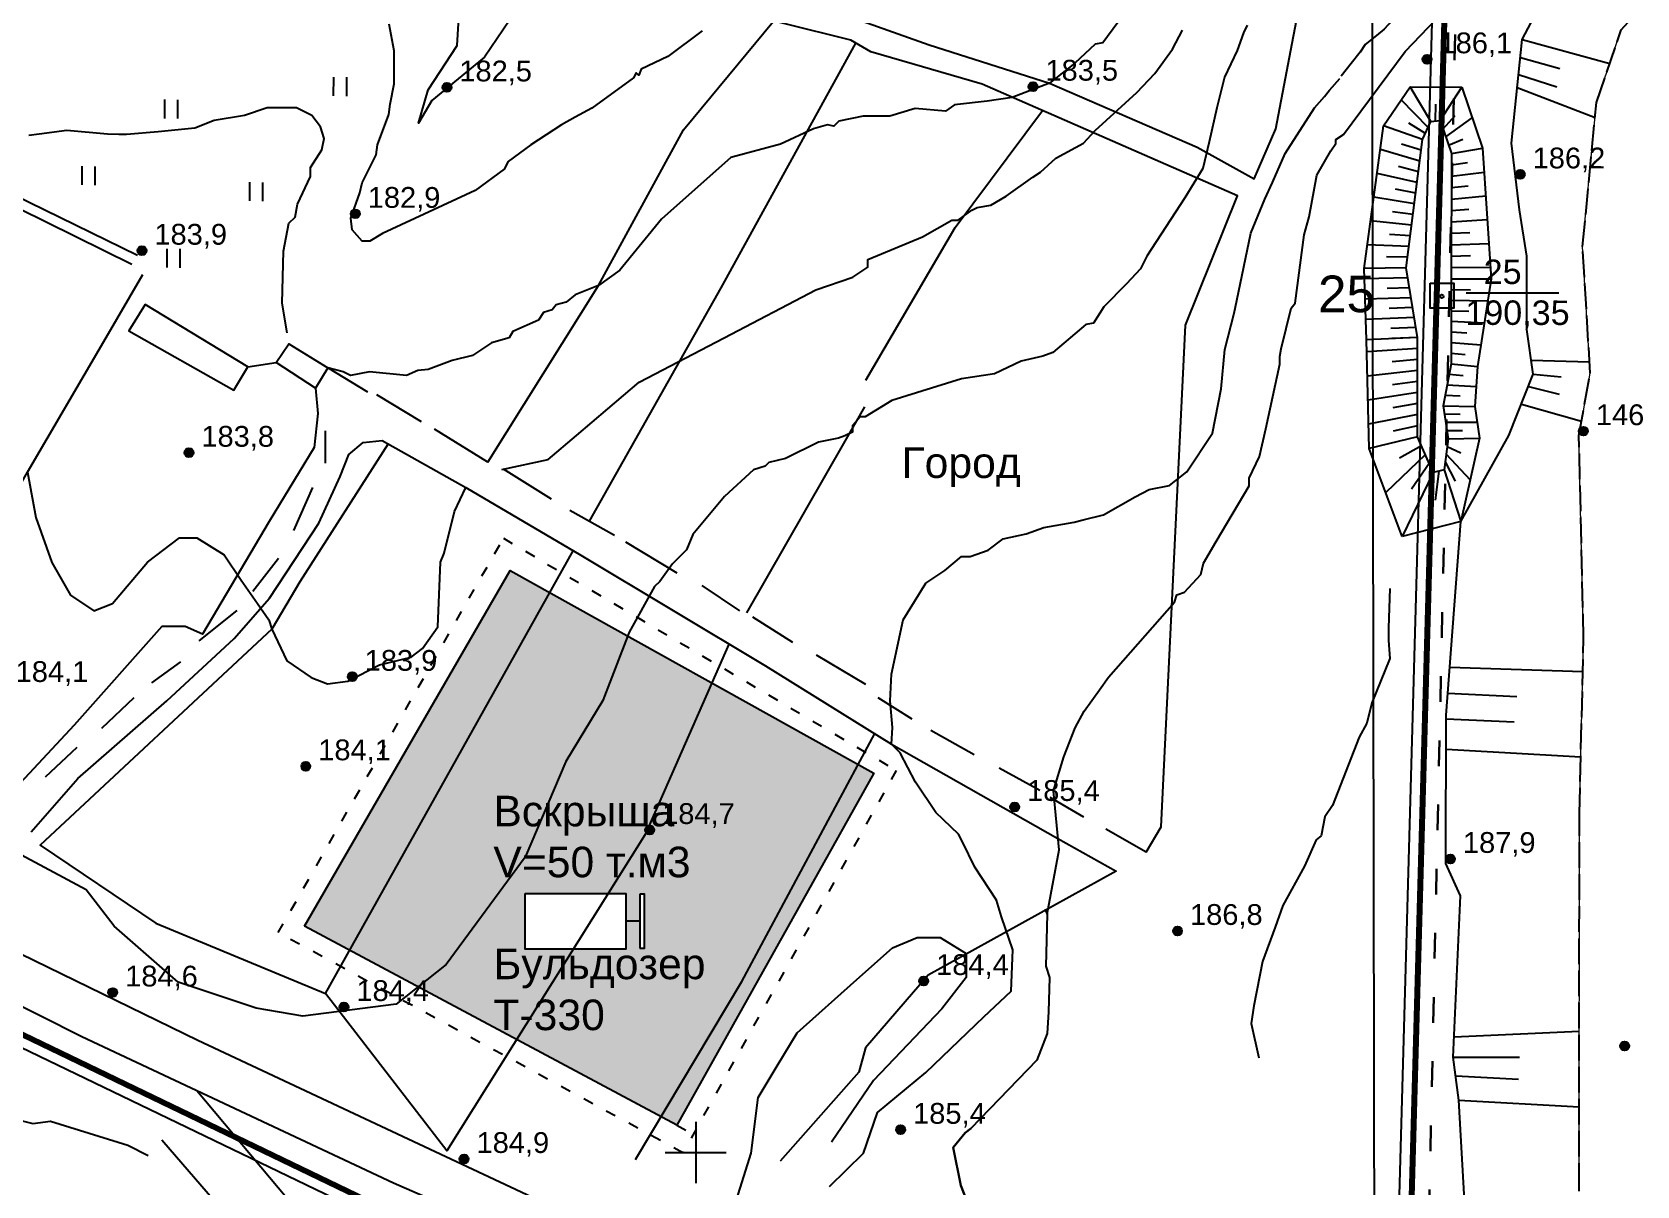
# Model space of a CAD drawing. Header units: millimetres. Extents: x 6243 to 9314, y 4730 to 7085.
# Drawn here: x 6691.4 to 6954, y 5994.5 to 6183.3 of the extents above; entities that cross this region are included whole.
import ezdxf

# ---------------------------------------------------------------- set-up
doc = ezdxf.new("R2010")
doc.units = ezdxf.units.MM
doc.header["$LTSCALE"] = 0.7
doc.linetypes.add('ACAD_ISO02W100', pattern=[15, 12, -3])
doc.linetypes.add('ACAD_ISO03W100', pattern=[30, 12, -18])
for name, color, linetype in [('відм', 14, 'Continuous'), ('горизонталі', 22, 'Continuous'), ('горный отвод', 7, 'Continuous'), ('Откос', 7, 'Continuous'), ('свердловини', 7, 'Continuous'), ('чорн', 255, 'Continuous')]:
    doc.layers.add(name, color=color, linetype=linetype)
doc.styles.get("Standard").update_dxf_attribs({"font": 'arial.ttf'})

msp = doc.modelspace()

# ---------------------------------------------------------------- hatches: boundary and pattern name
at = {"layer": 'відм', "ltscale": 0.2}
h = msp.add_hatch(color=256, dxfattribs=at)
h.dxf.hatch_style = 1
h.paths.add_polyline_path([(6920.43, 6178.81, 1), (6918.96, 6178.81, 1)])
h = msp.add_hatch(color=32, dxfattribs=at)
h.dxf.hatch_style = 1
h.paths.add_polyline_path([(6759.99, 6174.21, 1), (6758.53, 6174.21, 1)])
h = msp.add_hatch(color=32, dxfattribs=at)
h.dxf.hatch_style = 1
h.paths.add_polyline_path([(6855.93, 6174.33, 1), (6854.47, 6174.33, 1)])
h = msp.add_hatch(color=0, dxfattribs=at)
h.dxf.hatch_style = 1
h.paths.add_polyline_path([(6935.67, 6159.98, 1), (6934.2, 6159.98, 1)])
h = msp.add_hatch(color=32, dxfattribs=at)
h.dxf.hatch_style = 1
h.paths.add_polyline_path([(6745, 6153.53, 1), (6743.54, 6153.53, 1)])
h = msp.add_hatch(color=32, dxfattribs=at)
h.dxf.hatch_style = 1
h.paths.add_polyline_path([(6710.08, 6147.5, 1), (6708.62, 6147.51, 1)])
h = msp.add_hatch(color=0, dxfattribs=at)
h.dxf.hatch_style = 1
h.paths.add_polyline_path([(6946.03, 6117.98, 1), (6944.56, 6117.98, 1)])
h = msp.add_hatch(color=32, dxfattribs=at)
h.dxf.hatch_style = 1
h.paths.add_polyline_path([(6717.77, 6114.45, 1), (6716.31, 6114.46, 1)])
h = msp.add_hatch(color=32, dxfattribs=at)
h.dxf.hatch_style = 1
h.paths.add_polyline_path([(6744.5, 6077.8, 1), (6743.03, 6077.8, 1)])
h = msp.add_hatch(color=32, dxfattribs=at)
h.dxf.hatch_style = 1
h.paths.add_polyline_path([(6736.9, 6063.16, 1), (6735.43, 6063.17, 1)])
h = msp.add_hatch(color=32, dxfattribs=at)
h.dxf.hatch_style = 1
h.paths.add_polyline_path([(6852.92, 6056.51, 1), (6851.45, 6056.51, 1)])
h = msp.add_hatch(color=32, dxfattribs=at)
h.dxf.hatch_style = 1
h.paths.add_polyline_path([(6793.19, 6052.74, 1), (6791.72, 6052.74, 1)])
h = msp.add_hatch(color=0, dxfattribs=at)
h.dxf.hatch_style = 1
h.paths.add_polyline_path([(6924.26, 6048.01, 1), (6922.79, 6048.02, 1)])
h = msp.add_hatch(color=32, dxfattribs=at)
h.dxf.hatch_style = 1
h.paths.add_polyline_path([(6879.59, 6036.23, 1), (6878.12, 6036.23, 1)])
h = msp.add_hatch(color=256, dxfattribs=at)
h.dxf.hatch_style = 1
h.paths.add_polyline_path([(6838.03, 6028.03, 1), (6836.56, 6028.03, 1)])
h = msp.add_hatch(color=32, dxfattribs=at)
h.dxf.hatch_style = 1
h.paths.add_polyline_path([(6705.3, 6026.16, 1), (6703.84, 6026.16, 1)])
h = msp.add_hatch(color=32, dxfattribs=at)
h.dxf.hatch_style = 1
h.paths.add_polyline_path([(6743.14, 6023.78, 1), (6741.67, 6023.78, 1)])
h = msp.add_hatch(color=0, dxfattribs=at)
h.dxf.hatch_style = 1
h.paths.add_polyline_path([(6952.75, 6017.41, 1), (6951.28, 6017.41, 1)])
h = msp.add_hatch(color=32, dxfattribs=at)
h.dxf.hatch_style = 1
h.paths.add_polyline_path([(6834.26, 6003.7, 1), (6832.79, 6003.7, 1)])
h = msp.add_hatch(color=32, dxfattribs=at)
h.dxf.hatch_style = 1
h.paths.add_polyline_path([(6762.81, 5998.93, 1), (6761.34, 5998.94, 1)])
at = {"layer": 'чорн', "ltscale": 0.2, "true_color": 0xf8d731, "transparency": 33554687}
h = msp.add_hatch(color=40, dxfattribs=at)
h.dxf.hatch_style = 1
h.paths.add_polyline_path([(6802.63, 6076.79), (6788.86, 6084.47), (6784.77, 6073.91), (6778.74, 6063.92), (6772.05, 6048.32), (6759.16, 6030.73), (6754.53, 6027.08), (6770.66, 6018.46), (6779.96, 6033.27), (6772.08, 6033.27), (6772.08, 6042.36), (6785.66, 6042.36), (6791.72, 6052.01), (6791.86, 6052.32, -0.155322), (6791.72, 6052.74, -0.378012), (6792.36, 6053.47)])
h.paths.add_polyline_path([(6743.35, 6033.05), (6754.53, 6027.08), (6759.16, 6030.73), (6772.05, 6048.32), (6778.74, 6063.92), (6784.77, 6073.91), (6788.86, 6084.47), (6776.1, 6091.58)])
h.paths.add_polyline_path([(6826.58, 6063.45), (6802.63, 6076.79), (6792.36, 6053.47, -0.451366), (6793.19, 6052.74, -0.731119), (6791.86, 6052.32), (6791.72, 6052.01), (6785.66, 6042.36), (6788.55, 6042.36), (6788.55, 6037.83), (6790.83, 6037.83), (6790.83, 6042.25), (6791.59, 6042.25), (6791.59, 6033.41), (6790.83, 6033.41), (6790.83, 6037.83), (6788.55, 6037.83), (6788.55, 6033.27), (6779.96, 6033.27), (6770.66, 6018.46), (6794.33, 6005.81), (6807.55, 6027.96)])
h.paths.add_polyline_path([(6735.93, 6037.02), (6743.35, 6033.05), (6776.1, 6091.58), (6769.61, 6095.2)])
h.paths.add_polyline_path([(6765.05, 6017.23), (6802.27, 6017.23), (6802.27, 6060.91), (6765.05, 6060.91)], flags=9)
h.paths.add_polyline_path([(6743.07, 6022.9), (6756.66, 6022.89), (6756.67, 6029.89), (6743.08, 6029.91)], flags=9)
h.paths.add_polyline_path([(6793.12, 6051.86), (6806.71, 6051.84), (6806.72, 6058.85), (6793.13, 6058.87)], flags=24)
h = msp.add_hatch(color=40, dxfattribs=at)
h.dxf.hatch_style = 1
h.paths.add_polyline_path([(6807.55, 6027.96), (6794.33, 6005.81), (6796.88, 6004.45), (6829.12, 6062.03), (6826.58, 6063.45)])

# ---------------------------------------------------------------- linework, layer by layer
at = {"color": 1, "linetype": 'ACAD_ISO03W100', "ltscale": 0.2, "transparency": 33554687}
msp.add_line((6796.88, 6004.45), (6799.59, 6003), dxfattribs=at)
msp.add_lwpolyline([(6832.82, 6062.48), (6797.89, 5999.95), (6731.65, 6035.95), (6768.52, 6100.46), (6832.82, 6062.48)], dxfattribs=at)
at = {"color": 1, "ltscale": 0.2, "transparency": 33554687}
for points in [[(6735.93, 6037.02), (6769.61, 6095.2), (6829.12, 6062.03), (6796.88, 6004.45), (6735.93, 6037.02)], [(6790.83, 6042.25), (6790.83, 6033.41)], [(6790.97, 6037.83), (6788.55, 6037.83)]]:
    msp.add_lwpolyline(points, dxfattribs=at)
msp.add_lwpolyline([(6772.08, 6042.36), (6788.55, 6042.36), (6788.55, 6033.27), (6772.08, 6033.27)], close=True, dxfattribs=at)
at = {"layer": 'відм', "color": 7, "ltscale": 0.2}
for centre in [(6919.7, 6178.81), (6837.3, 6028.03)]:
    msp.add_circle(centre, 0.733, dxfattribs=at)
at = {"layer": 'відм', "color": 32, "ltscale": 0.2}
for centre in [(6759.26, 6174.21), (6855.2, 6174.33), (6744.27, 6153.53), (6709.35, 6147.51), (6717.04, 6114.46), (6743.77, 6077.8), (6736.17, 6063.16), (6852.19, 6056.51), (6792.45, 6052.74), (6878.85, 6036.23), (6704.57, 6026.16), (6742.4, 6023.78), (6833.52, 6003.7), (6762.08, 5998.94)]:
    msp.add_circle(centre, 0.733, dxfattribs=at)
at = {"layer": 'відм', "color": 0, "ltscale": 0.2}
for centre in [(6934.94, 6159.98), (6945.29, 6117.98), (6923.52, 6048.01), (6952.02, 6017.41)]:
    msp.add_circle(centre, 0.733, dxfattribs=at)
at = {"layer": 'горизонталі', "color": 22}
msp.add_lwpolyline([(6966.16, 6217.7), (6962.19, 6220.66), (6956.34, 6220.67), (6952.59, 6218.64), (6950.65, 6217.22), (6949.3, 6215.18), (6942.96, 6209.53), (6938.22, 6207.41), (6931.93, 6201.94), (6926.65, 6197.33), (6922.77, 6193.63), (6915.37, 6186.62), (6912.67, 6183.72), (6911.43, 6182.68), (6909.56, 6181.23), (6908.73, 6179.99), (6907.27, 6178.12), (6905.61, 6176.05)], dxfattribs=at)
at = {"layer": 'горизонталі', "color": 32}
for points in [[(6781.05, 6196.31), (6776.71, 6193.02), (6772.72, 6188.95), (6770.6, 6186.78), (6765.41, 6179.13), (6756.79, 6172.05), (6754.59, 6168.35), (6756.2, 6173.83), (6760.94, 6181.07), (6762.06, 6199.12), (6762.39, 6204.53)], [(6857.52, 6038.96), (6859.46, 6049.52), (6858.53, 6059.16), (6860.25, 6064.69), (6862.12, 6069.46), (6863.58, 6072.15), (6866.07, 6075.68), (6867.53, 6077.75), (6878.33, 6089.98), (6878.75, 6091.22), (6879.99, 6091.64), (6882.69, 6094.54), (6883.11, 6096.4), (6885.19, 6099.93), (6890.59, 6109.05), (6890.59, 6110.3), (6892.26, 6113.82), (6893.3, 6118.38), (6895.6, 6128.96), (6895.6, 6130.21), (6895.81, 6131.45), (6897.47, 6138.09), (6898.1, 6138.92), (6899.56, 6150.12), (6900.4, 6153.03), (6901.65, 6159.87), (6903.94, 6163.81), (6904.77, 6165.06), (6904.77, 6165.68), (6906.01, 6166.51), (6916.09, 6180.08), (6928.81, 6193.39)], [(6890.27, 6184.37), (6889.64, 6183.12), (6888.6, 6180.22), (6886.52, 6175.87), (6885.27, 6170.89), (6884.02, 6165.29), (6882.98, 6160.93), (6880.07, 6156.16), (6873.83, 6146.63), (6872.79, 6144.55), (6870.51, 6142.06), (6866.77, 6138.33), (6865.1, 6135.64), (6863.86, 6135.43), (6858.46, 6130.87), (6856.8, 6130.25), (6853.27, 6129.43), (6848.91, 6127.36), (6843.51, 6126.54), (6832.1, 6123.02), (6827.74, 6120.33), (6826.91, 6120.33), (6825.66, 6118.88), (6825.66, 6117.84), (6824.41, 6117.22), (6823.38, 6116.81), (6820.06, 6116.19), (6814.66, 6113.5), (6811.96, 6112.88), (6811.34, 6112.26), (6809.47, 6111.64), (6804.69, 6107.29), (6799.5, 6101.07), (6798.46, 6098.58), (6796.17, 6096.3), (6794.09, 6093.4), (6793.26, 6092.57), (6789.1, 6085.1), (6784.77, 6073.91), (6778.74, 6063.92), (6772.05, 6048.32), (6759.16, 6030.73), (6750.94, 6024.24), (6735.69, 6022.28), (6728.05, 6023.59), (6715.28, 6027.84), (6704.8, 6037.03), (6700.22, 6042.93), (6685.02, 6051.08)], [(6869.1, 6184.81), (6866.61, 6181.49), (6865.36, 6181.29), (6862.04, 6178.18), (6857.88, 6174.9), (6851.8, 6172.58), (6847.72, 6171.97), (6842.32, 6171.35), (6840.87, 6170.32), (6835.89, 6170.74), (6831.74, 6169.5), (6829.87, 6169.5), (6828.63, 6169.5), (6827.38, 6169.5), (6823.44, 6168.68), (6822.61, 6167.85), (6821.57, 6168.06), (6819.29, 6167.44), (6813.84, 6164.92), (6805.73, 6162.76), (6794.4, 6152.64), (6787.56, 6144.29), (6784.05, 6141.8), (6780.25, 6140.3), (6778.79, 6139.06), (6777.13, 6138.65), (6776.51, 6137.82), (6775.06, 6137.41), (6774.23, 6136.16), (6770.07, 6134.3), (6769.45, 6133.26), (6766.54, 6132.44), (6763.43, 6130.36), (6760.11, 6129.54), (6756.17, 6128.09), (6754.51, 6127.89), (6752.64, 6127.06), (6746.62, 6127.69), (6743.51, 6127.07), (6742.26, 6127.69), (6739.77, 6128.32)], [(6801.05, 6183.44), (6795.44, 6179.29), (6791.08, 6177.22), (6790.66, 6176.19), (6790.25, 6176.6), (6789.83, 6175.77), (6782.98, 6170.8), (6780.28, 6169.35), (6778, 6168.11), (6773.01, 6164.8), (6769.28, 6162.1), (6768.65, 6160.86), (6763.9, 6157.34), (6748.72, 6150.3), (6746.65, 6149.06), (6745.4, 6149.06), (6743.74, 6150.93), (6743.54, 6152.8), (6745, 6156.94), (6745.41, 6158.6), (6747.7, 6163.17), (6747.91, 6164.83), (6749.78, 6169.8), (6749.99, 6171.46), (6750.62, 6174.78), (6750.62, 6177.27), (6750.62, 6180.18), (6749.8, 6184.53)], [(6768.27, 6111.71), (6775.83, 6113.37), (6780.45, 6117.29), (6790.75, 6126.02), (6804.62, 6133.25), (6819.67, 6141.09), (6825.69, 6143.16), (6828.18, 6144.81), (6828.18, 6146.06), (6837.11, 6149.78), (6841.89, 6152.47), (6842.92, 6152.47), (6845.21, 6154.13), (6846.04, 6154.54), (6848.32, 6154.96), (6850.81, 6156.4), (6855.17, 6159.51), (6856.42, 6160.34), (6858.91, 6162.62), (6863.48, 6165.1), (6865.35, 6167.18), (6872.2, 6173.39), (6875.11, 6176.5), (6878.02, 6180.44), (6879.68, 6183.55)], [(6821.86, 5994.4), (6827.43, 5999.9), (6829.73, 6006.53), (6837.64, 6013.08), (6847.17, 6022.17), (6851.61, 6026.4), (6851.86, 6031.84), (6851.91, 6033.16), (6850.05, 6038.55), (6849.22, 6041.25), (6845.7, 6046.65), (6843.63, 6050.8), (6843.01, 6052.05), (6839.28, 6055.58), (6835.97, 6060.56), (6833.48, 6065.34), (6832.03, 6066.79), (6832.22, 6069.49), (6831.83, 6073.85), (6832.05, 6078.21), (6833.92, 6087.12), (6837.67, 6093.14), (6840.78, 6095.21), (6843.48, 6097.49), (6844.93, 6097.49), (6847.84, 6098.52), (6850.33, 6100.38), (6854.07, 6101.21), (6856.97, 6102.24), (6861.95, 6103.07), (6863.41, 6103.48), (6866.73, 6104.31), (6871.92, 6107.21), (6874.2, 6108.45), (6877.52, 6109.07), (6880.37, 6111.3), (6884.6, 6117.64), (6886, 6124.9), (6886.6, 6131.35), (6888.14, 6137.27), (6888.55, 6139.35), (6890.85, 6150.34), (6893.14, 6155.94), (6894.39, 6158.64), (6896.47, 6163.41), (6901.25, 6170.87), (6902.91, 6172.73), (6903.74, 6173.77), (6905.4, 6175.64)], [(6733.14, 6134.04), (6732.32, 6138.91), (6732.53, 6147.41), (6733.37, 6151.98), (6734.41, 6153.01), (6734.83, 6155.09), (6736.91, 6159.65), (6736.91, 6161.1), (6738.78, 6164.01), (6739.2, 6165.87), (6738.58, 6167.74), (6737.13, 6169.61), (6734.64, 6170.86), (6729.87, 6170.86), (6726.13, 6169.62), (6721.15, 6168.8), (6718.03, 6167.56), (6712.02, 6166.94), (6706.83, 6166.53), (6705.58, 6166.53), (6703.72, 6166.54), (6697.08, 6167.17), (6692.51, 6166.55), (6690.85, 6166.34)], [(6690.6, 6111.27), (6691.98, 6103.84), (6694.62, 6096.48), (6697.65, 6091.13), (6701.45, 6088.6), (6704.53, 6089.8), (6710.27, 6096.55), (6715.47, 6100.52), (6718.31, 6100.52), (6722.78, 6097.74), (6725.61, 6093.63), (6728.26, 6089.79), (6730.1, 6087.12), (6730.59, 6085.59), (6733.08, 6080.4), (6737.02, 6077.69), (6739.71, 6076.65), (6743.03, 6077.06), (6748.22, 6079.76), (6753.41, 6080.99), (6755.28, 6082.45), (6757.78, 6085.97), (6758.2, 6096.55), (6758.83, 6098), (6760.5, 6104.85), (6762.37, 6108.79)], [(6913.6, 6092.22), (6913.39, 6085.79), (6913.39, 6083.71), (6913.59, 6080.81), (6910.68, 6073.55), (6909.84, 6070.23), (6908.6, 6067.95), (6904.23, 6056.75), (6902.98, 6054.88), (6902.35, 6051.77), (6901.52, 6051.15), (6899.65, 6046.8), (6896.11, 6040.37), (6894.86, 6036.84), (6892.78, 6031.24), (6891.32, 6023.98), (6890.9, 6021.08), (6892.14, 6015.47)], [(6857.11, 6039.79), (6857.52, 6038.96), (6857.3, 6030.45), (6857.92, 6028.59), (6857.71, 6022.98), (6857.5, 6019.46), (6855.83, 6015.1), (6845.03, 6003.91), (6844.1, 6003.19), (6842.12, 6000.8), (6843.36, 5994.58), (6844.39, 5992.08)], [(6805.14, 5978.64), (6805.14, 5980.7), (6803.96, 5983.62), (6804.76, 5989.19), (6806.65, 5992.27), (6809.07, 5999.88), (6810.22, 6008.99), (6813.32, 6014.14), (6816.58, 6019.56), (6826.37, 6028.26), (6832.21, 6033.45), (6836.21, 6035.13), (6839.99, 6035.13), (6844.28, 6032.55), (6844.28, 6028.6), (6840.29, 6023.5), (6829.11, 6011.75), (6822.24, 6001.7)], [(6676.14, 6008.47), (6691.49, 6004.71), (6694.4, 6005.13), (6707.05, 6001.17), (6710.37, 5999.5)], [(6869.23, 5936.45), (6865.49, 5938.11), (6863.63, 5939.15), (6859.48, 5941.03), (6856.79, 5943.93), (6855.96, 5945.39), (6852.43, 5949.13), (6851.19, 5952.45), (6845.82, 5969.05), (6846.03, 5970.71), (6844.99, 5972.58), (6844.79, 5977.98), (6846.25, 5984.41), (6846.26, 5988.14), (6845.64, 5990.84), (6844.39, 5992.08), (6843.36, 5994.58), (6842.12, 6000.8), (6844.1, 6003.19), (6845.03, 6003.91)]]:
    msp.add_lwpolyline(points, dxfattribs=at)
at = {"layer": 'горный отвод', "color": 7, "ltscale": 0.2}
for points in [[(6920.99, 5597.24), (6918.57, 5727.75), (6921.2, 5779.95), (6861.62, 5921.06), (6818.67, 5957.18), (6574.79, 6074.63), (6708.61, 6295.21), (6826.26, 6401.67), (6833.8, 6396.61), (7051.54, 6540.28), (7160.22, 6601.81), (7192.29, 6603.48), (7213.58, 6592.73), (7445.46, 6392.76), (7810.88, 6317.34), (7811.33, 6268.71), (8210.3, 6210.63), (8208.53, 6196.59), (8208.57, 6196.32)], [(6920.99, 5597.24), (6918.58, 5727.75), (6921.21, 5779.95), (6861.62, 5921.06), (6818.67, 5957.19), (6574.8, 6074.63), (6708.61, 6295.21), (6826.26, 6401.67), (6833.8, 6396.61), (7051.54, 6540.27), (7160.22, 6601.81), (7192.29, 6603.48), (7213.58, 6592.73), (7445.46, 6392.75), (7810.88, 6317.34), (7811.33, 6268.7), (8210.3, 6210.62), (8208.53, 6196.59), (8208.57, 6196.32)], [(6920.99, 5597.24), (6918.58, 5727.75), (6921.21, 5779.95), (6861.62, 5921.06), (6818.67, 5957.19), (6574.8, 6074.63), (6708.61, 6295.21), (6826.26, 6401.67), (6833.8, 6396.61), (7051.54, 6540.27), (7160.22, 6601.81), (7192.29, 6603.48), (7213.58, 6592.73), (7445.46, 6392.75), (7810.88, 6317.34), (7811.33, 6268.7), (8210.3, 6210.62), (8208.53, 6196.59), (8208.57, 6196.32)], [(6920.99, 5597.24), (6918.58, 5727.75), (6921.21, 5779.95), (6861.62, 5921.06), (6818.67, 5957.19), (6574.8, 6074.63), (6708.62, 6295.21), (6826.26, 6401.67), (6833.8, 6396.61), (7051.54, 6540.27), (7160.22, 6601.81), (7192.29, 6603.48), (7213.58, 6592.73), (7445.46, 6392.75), (7810.87, 6317.34), (7811.33, 6268.7), (8210.29, 6210.62), (8208.53, 6196.59), (8208.57, 6196.32)], [(6918.96, 5598.23), (6916.57, 5727.78), (6919.17, 5779.59), (6859.96, 5919.83), (6817.57, 5955.48), (6571.93, 6073.78), (6707.05, 6296.51), (6826.08, 6404.22), (6833.81, 6399.02), (7050.49, 6541.99)], [(7101.75, 5118.13), (6763.7, 5216.95), (6669.54, 5363.81), (6703.57, 5437.88), (6904.12, 5595.57), (6921.23, 6210.33), (7090.25, 6238.81), (7199.86, 6190.22), (7293.11, 6086.23), (7361.1, 6123.46), (7378.12, 6087.96), (7340.09, 6060.82), (7338.46, 5566.72), (7475, 5378.32), (7101.75, 5118.13)]]:
    msp.add_lwpolyline(points, dxfattribs=at)
at = {"layer": 'горный отвод', "color": 2, "lineweight": 200, "ltscale": 0.2}
msp.add_lwpolyline([(6920.99, 5597.24), (6918.57, 5727.75), (6921.2, 5779.95), (6861.62, 5921.06), (6818.67, 5957.18), (6574.79, 6074.63), (6708.61, 6295.21), (6826.26, 6401.68), (6833.8, 6396.61), (7051.54, 6540.28), (7160.22, 6601.81), (7192.29, 6603.48), (7213.58, 6592.73), (7445.46, 6392.76), (7810.88, 6317.34), (7811.34, 6268.71), (8210.3, 6210.63), (8208.53, 6196.59), (8208.57, 6196.32)], dxfattribs=at)
at = {"layer": 'горный отвод', "color": 1, "lineweight": 200, "ltscale": 0.2}
msp.add_lwpolyline([(7101.39, 5120.34), (6764.99, 5218.68), (6671.84, 5363.97), (6705.21, 5436.59), (6906.11, 5594.56), (6923.21, 6208.61), (7089.99, 6236.71), (7198.64, 6188.54), (7292.67, 6083.68), (7360.2, 6120.66), (7375.56, 6088.62), (7338.07, 6061.87), (7336.43, 5566.06), (7472.15, 5378.8)], close=True, dxfattribs=at)
at = {"layer": 'Откос', "color": 7, "ltscale": 0.5}
for p, q in [((6920.33, 6168.65), (6916.92, 6174.29)), ((6921.85, 6168.8), (6925.37, 6174.23)), ((6921.85, 6168.8), (6925.37, 6174.23)), ((6919.87, 6167.66), (6915.47, 6172.16)), ((6920.33, 6168.65), (6918.62, 6171.47)), ((6921.09, 6168.72), (6921.12, 6171.49)), ((6918.97, 6165.67), (6912.58, 6167.91)), ((6918.97, 6165.67), (6912.58, 6167.91)), ((6919.42, 6166.67), (6916.73, 6168.35)), ((6922.31, 6167.45), (6924.27, 6169.59)), ((6922.77, 6166.1), (6927.07, 6169.24)), ((6923.22, 6164.76), (6925.57, 6165.75)), ((6918.53, 6162.17), (6912.05, 6164.03)), ((6918.75, 6163.92), (6915.53, 6164.95)), ((6923.68, 6163.41), (6928.77, 6164.25)), ((6923.68, 6163.41), (6928.77, 6164.25)), ((6918.08, 6158.67), (6911.52, 6160.14)), ((6918.3, 6160.42), (6915.04, 6161.25)), ((6923.68, 6161.55), (6926.29, 6161.93)), ((6923.68, 6159.68), (6929.03, 6160.36)), ((6917.86, 6156.92), (6914.55, 6157.56)), ((6923.67, 6157.81), (6926.42, 6158.12)), ((6917.63, 6155.17), (6910.98, 6156.25)), ((6923.67, 6155.95), (6929.29, 6156.48)), ((6917.19, 6151.67), (6910.45, 6152.36)), ((6917.41, 6153.42), (6914.06, 6153.86)), ((6923.67, 6154.08), (6926.54, 6154.31)), ((6923.67, 6152.21), (6929.55, 6152.59)), ((6916.97, 6149.92), (6913.57, 6150.17)), ((6923.67, 6150.35), (6926.67, 6150.5)), ((6916.74, 6148.17), (6909.91, 6148.48)), ((6923.66, 6148.48), (6929.81, 6148.7)), ((6923.66, 6146.61), (6926.8, 6146.69)), ((6916.3, 6144.67), (6909.38, 6144.59)), ((6916.3, 6144.67), (6912.84, 6144.63)), ((6916.52, 6146.42), (6913.08, 6146.48)), ((6923.66, 6144.75), (6930.07, 6144.82)), ((6916.56, 6143.05), (6909.43, 6142.92)), ((6916.83, 6141.43), (6913.16, 6141.34)), ((6923.66, 6142.88), (6930.2, 6142.87)), ((6923.66, 6142.88), (6926.93, 6142.88)), ((6917.09, 6139.8), (6909.54, 6139.58)), ((6923.65, 6141.15), (6926.79, 6141.11)), ((6923.65, 6139.41), (6929.64, 6139.29)), ((6917.62, 6136.56), (6909.65, 6136.24)), ((6917.35, 6138.18), (6913.47, 6138.05)), ((6923.65, 6137.68), (6926.51, 6137.59)), ((6917.88, 6134.93), (6913.79, 6134.75)), ((6923.65, 6135.95), (6929.09, 6135.7)), ((6923.65, 6134.21), (6926.23, 6134.06)), ((6918.14, 6133.31), (6909.76, 6132.91)), ((6918.14, 6131.5), (6909.81, 6130.93)), ((6918.14, 6133.31), (6913.95, 6133.11)), ((6923.64, 6132.48), (6928.53, 6132.11)), ((6918.14, 6129.7), (6914, 6129.33)), ((6923.64, 6130.75), (6925.95, 6130.53)), ((6923.64, 6129.01), (6927.97, 6128.53)), ((6923.64, 6129.01), (6927.97, 6128.53)), ((6918.14, 6127.89), (6909.92, 6126.99)), ((6918.13, 6126.09), (6914.05, 6125.56)), ((6922.98, 6125.58), (6927.73, 6125.28)), ((6923.31, 6127.29), (6925.58, 6127.1)), ((6918.13, 6124.28), (6910.03, 6123.05)), ((6922.66, 6123.86), (6925.13, 6123.76)), ((6918.13, 6120.68), (6910.13, 6119.11)), ((6918.13, 6122.48), (6914.1, 6121.78)), ((6922.33, 6122.14), (6927.49, 6122.04)), ((6922.33, 6122.14), (6927.49, 6122.04)), ((6922.53, 6120.79), (6925.1, 6120.76)), ((6918.13, 6118.87), (6914.16, 6118)), ((6922.73, 6119.45), (6927.88, 6119.43)), ((6922.93, 6118.1), (6925.5, 6118.11)), ((6918.12, 6117.07), (6910.24, 6115.17)), ((6918.12, 6117.07), (6910.24, 6115.17)), ((6918.76, 6115.6), (6915.18, 6113.58)), ((6922.98, 6115.48), (6925.24, 6114.45)), ((6923.13, 6116.75), (6928.27, 6116.82)), ((6923.13, 6116.75), (6928.27, 6116.82)), ((6919.41, 6114.13), (6912.94, 6107.96)), ((6920.05, 6112.67), (6917.17, 6108.51)), ((6922.67, 6112.95), (6924.32, 6109.78)), ((6922.82, 6114.21), (6926.73, 6110.02)), ((6920.69, 6111.2), (6915.64, 6100.75)), ((6920.69, 6111.2), (6915.64, 6100.75)), ((6921.6, 6111.44), (6921.01, 6106.71)), ((6922.51, 6111.68), (6925.2, 6103.21)), ((6922.51, 6111.68), (6925.2, 6103.21))]:
    msp.add_line(p, q, dxfattribs=at)
at = {"layer": 'свердловини', "color": 5, "linetype": 'ACAD_ISO03W100', "lineweight": 30, "ltscale": 0.5}
msp.add_line((6924.75, 6203.86), (6915.37, 5780.04), dxfattribs=at)
at = {"layer": 'чорн', "color": 1, "lineweight": 0, "ltscale": 0.2}
msp.add_line((6923.21, 6208.61), (6906.11, 5594.56), dxfattribs=at)
at = {"layer": 'чорн', "color": 7, "lineweight": 0, "ltscale": 0.2}
for p, q in [((6947.43, 6171.75), (6951.48, 6183.62)), ((6945.16, 6148.2), (6947.43, 6171.75)), ((6946.4, 6127.46), (6945.16, 6148.2)), ((6944.79, 6118.51), (6946.4, 6127.46)), ((6944.56, 6117.25), (6944.63, 6117.66)), ((6945.32, 6083.89), (6944.56, 6117.25)), ((6944.64, 6055.45), (6945.32, 6083.89)), ((6944.57, 5994.06), (6944.64, 6055.45))]:
    msp.add_line(p, q, dxfattribs=at)
at = {"layer": 'чорн', "color": 7, "ltscale": 0.5}
for p, q in [((6912.58, 6167.91), (6916.92, 6174.29)), ((6916.92, 6174.29), (6925.37, 6174.23)), ((6925.37, 6174.23), (6928.77, 6164.25)), ((6909.38, 6144.59), (6912.58, 6167.91)), ((6918.97, 6165.67), (6920.33, 6168.65)), ((6920.33, 6168.65), (6921.85, 6168.8)), ((6921.85, 6168.8), (6923.68, 6163.41)), ((6916.3, 6144.67), (6918.97, 6165.67)), ((6923.68, 6163.41), (6923.66, 6142.88)), ((6928.77, 6164.25), (6930.2, 6142.87)), ((6909.76, 6132.91), (6909.38, 6144.59)), ((6918.14, 6133.31), (6916.3, 6144.67)), ((6923.66, 6142.88), (6923.64, 6129.01)), ((6930.2, 6142.87), (6927.97, 6128.53)), ((6910.24, 6115.17), (6909.76, 6132.91)), ((6918.12, 6117.07), (6918.14, 6133.31)), ((6923.64, 6129.01), (6922.33, 6122.14)), ((6927.97, 6128.53), (6927.49, 6122.04)), ((6922.33, 6122.14), (6923.13, 6116.75)), ((6927.49, 6122.04), (6928.27, 6116.82)), ((6915.64, 6100.75), (6910.24, 6115.17)), ((6920.69, 6111.2), (6918.12, 6117.07)), ((6923.13, 6116.75), (6922.51, 6111.68)), ((6928.27, 6116.82), (6925.2, 6103.21)), ((6922.51, 6111.68), (6920.69, 6111.2)), ((6925.2, 6103.21), (6915.64, 6100.75))]:
    msp.add_line(p, q, dxfattribs=at)
at = {"layer": 'чорн', "color": 7, "ltscale": 0.2}
msp.add_line((6926.09, 6140.63), (6941.28, 6140.61), dxfattribs=at)
at = {"layer": 'чорн', "color": 7, "ltscale": 0.2, "transparency": 33554687}
for p, q in [((6799.99, 6004.99), (6799.99, 5994.99)), ((6794.99, 5999.99), (6804.99, 5999.99)), ((6794.99, 5999.99), (6799.99, 5999.99))]:
    msp.add_line(p, q, dxfattribs=at)
at = {"layer": 'чорн', "ltscale": 0.2, "transparency": 33554687}
msp.add_line((6794.99, 5999.99), (6794.99, 5999.99), dxfattribs=at)
at = {"layer": 'чорн', "color": 7, "ltscale": 0.2}
for points in [[(7050.93, 6297.9), (7027.87, 6239.55), (6918.97, 6216.32), (6910.66, 6204.42), (6911.6, 5663.07), (7005.23, 5664.36)], [(6740.68, 6175.9), (6740.67, 6172.83)], [(6742.82, 6175.87), (6742.81, 6172.79)], [(6713.02, 6172.22), (6713.02, 6169.15)], [(6715.16, 6172.19), (6715.16, 6169.12)], [(6699.51, 6161.32), (6699.5, 6158.25)], [(6701.64, 6161.29), (6701.64, 6158.21)], [(6726.94, 6158.72), (6726.94, 6155.64)], [(6729.08, 6158.68), (6729.07, 6155.61)], [(6713.42, 6147.81), (6713.42, 6144.74)], [(6715.56, 6147.78), (6715.56, 6144.71)]]:
    msp.add_lwpolyline(points, dxfattribs=at)
at = {"layer": 'чорн', "color": 7}
for points in [[(6873.7, 6049.12), (6876.2, 6053.23), (6880.17, 6135.34), (6888.69, 6156.48), (6846.89, 6174.74), (6828.64, 6180.03), (6825.4, 6181.91), (6803.46, 6187.38), (6781.05, 6196.31), (6762.39, 6204.53), (6750.97, 6210.31), (6741.8, 6214.53), (6716.64, 6230.15), (6705.64, 6236.95)], [(6711.8, 6237.36), (6736.85, 6222.38), (6748.45, 6215.95), (6761.99, 6209.74), (6779.22, 6201.05), (6798.55, 6194.3), (6816.97, 6188.75), (6838.21, 6181.19), (6857.88, 6174.9), (6882.07, 6164.44), (6891.42, 6159.26), (6894.92, 6167.46), (6898.78, 6187.43)], [(6765.95, 6112.92), (6784.05, 6141.8), (6797.98, 6167.28), (6812.72, 6185.07)], [(6826.16, 6181.46), (6804.12, 6141.42), (6782.53, 6103.23)], [(6601.31, 6089.73), (6652.78, 6174.03), (6708.61, 6146.77)], [(6707.67, 6145.22), (6651.96, 6172.7)], [(6827.85, 6126.31), (6842.44, 6151.31), (6856.73, 6170.44)], [(6737.74, 6125.02), (6738.12, 6120.86), (6737.54, 6115.32), (6730.19, 6103.21), (6719.26, 6084.77), (6716.43, 6086), (6713.25, 6086), (6712.58, 6086.01), (6698.25, 6069.88), (6687.96, 6058.83), (6668.13, 6072.68), (6682.95, 6097.89), (6690.6, 6111.27), (6703.09, 6132.67), (6709.51, 6143.59)], [(6709.87, 6138.69), (6707.22, 6134.41), (6724.38, 6124.68), (6726.7, 6128.52), (6709.87, 6138.69)], [(6726.7, 6128.52), (6731.33, 6129.23), (6733.4, 6132.29), (6739.77, 6128.32), (6737.74, 6125.02), (6731.33, 6129.23)], [(6746.3, 6124.37), (6739.77, 6128.32)], [(6755.12, 6119.53), (6747.82, 6123.9)], [(6808.34, 6088.27), (6827.67, 6121.95)], [(6739.4, 6112.74), (6739.41, 6118.03)], [(6765.95, 6112.92), (6757.26, 6118.31)], [(6691.23, 6052.44), (6698.87, 6061.16), (6713.42, 6073.88), (6724.44, 6084.05), (6730.24, 6090.66), (6738.32, 6102.93), (6741.8, 6110.55), (6743.23, 6114.16), (6745.57, 6116.12), (6748.69, 6116.44), (6762.37, 6108.79), (6781.16, 6097.68), (6811.4, 6079.59), (6832.03, 6066.79), (6859.28, 6051.34), (6868.83, 6045.99), (6838.03, 6029.01), (6827.76, 6017.08), (6826.67, 6013.13), (6813.83, 5998.57)], [(6749.66, 6115.89), (6735.18, 6093.36), (6730.59, 6085.59), (6692.69, 6050.25), (6711.62, 6037.48), (6739.4, 6025.99), (6779.92, 6098.42)], [(6776.41, 6106.84), (6768.55, 6111.77)], [(6734.22, 6101.74), (6737.34, 6108.78)], [(6786.67, 6100.9), (6779.38, 6105.01)], [(6796.98, 6094.75), (6788.54, 6099.82)], [(6727.5, 6091.82), (6731.72, 6097.18)], [(6787.06, 5586.76), (6846.81, 5689.69), (6880.18, 5749.63), (6881.63, 5754.94), (6881.65, 5770.42), (6881.5, 5784.76), (6880.84, 5803.53), (6859.63, 5863.04), (6830.55, 5946.99), (6826.41, 5956.46), (6821.13, 5962.6), (6815.56, 5967.04), (6811.23, 5968.48), (6750.54, 5994.98), (6699.5, 6018.88), (6651.41, 6043.09), (6611.68, 6062.81), (6584.37, 6076.22), (6547.45, 6095.18)], [(6807.19, 6088.58), (6801.06, 6092.76)], [(6718.71, 6083.66), (6724.92, 6088.65)], [(6815.89, 6083.39), (6809.35, 6087.54)], [(6805.43, 6083.16), (6791.72, 6052.01), (6759.25, 6000.27), (6739.4, 6025.99)], [(6827.84, 6076.55), (6819.78, 6081.34)], [(6710.97, 6076.81), (6715.73, 6080.25)], [(6702.8, 6069.41), (6708.1, 6074.39)], [(6835.41, 6070.87), (6829.87, 6074.35)], [(6790.16, 5998.84), (6807.55, 6027.96), (6829.29, 6068.5)], [(6845.58, 6065.02), (6838.48, 6069.01)], [(6693.54, 6061.42), (6698.77, 6066.3)], [(6856.33, 6059.19), (6849.68, 6062.87)], [(6863.53, 6054.85), (6857.99, 6058.08)], [(6873.7, 6049.12), (6867.11, 6052.88)], [(6774.07, 5992.24), (6718.5, 6018.29), (6682.75, 6035.7)], [(6854.79, 5819.58), (6806.56, 5904.45), (6770.19, 5948.3), (6718.31, 6010.07)], [(6712.61, 6002.05), (6802.63, 5897.88), (6828.56, 5852.25)]]:
    msp.add_lwpolyline(points, dxfattribs=at)
at = {"layer": 'чорн', "color": 7, "ltscale": 0.5}
for points in [[(6925.98, 5989.28), (6924.89, 6008.53), (6923.99, 6015.59), (6925.19, 6041.95), (6922.79, 6047.28), (6922.82, 6071.5), (6925.2, 6103.21), (6933.1, 6117.26), (6937.08, 6127.31), (6936.02, 6134.61), (6936.03, 6146.61), (6934.81, 6154.16), (6933.5, 6165.1), (6935.27, 6182.07), (6942.98, 6196.62), (6946.99, 6204.42), (6954.95, 6208.96)], [(6935.27, 6182.07), (6949.61, 6178.13)], [(6934.97, 6179.12), (6941.41, 6177.28)], [(6934.67, 6176.3), (6940.93, 6174.33)], [(6934.45, 6174.22), (6947.19, 6169.29)], [(6936.75, 6129.61), (6946.29, 6129.31)], [(6937.08, 6127.31), (6941.66, 6126.86)], [(6936.28, 6125.28), (6941.33, 6124.05)], [(6935.14, 6122.4), (6944.98, 6119.61)], [(6923.41, 6079.36), (6945.2, 6078.65)], [(6923.09, 6075.12), (6934.37, 6074.57)], [(6922.82, 6070.93), (6933.94, 6070.45)], [(6922.81, 6065.96), (6944.86, 6064.68)], [(6924.14, 6018.9), (6944.6, 6019.83)], [(6923.99, 6015.59), (6934.8, 6015.57)], [(6924.38, 6012.53), (6934.66, 6011.96)], [(6924.89, 6008.53), (6944.58, 6007.48)]]:
    msp.add_lwpolyline(points, dxfattribs=at)
at = {"layer": 'чорн', "color": 7, "linetype": 'ACAD_ISO02W100', "ltscale": 0.5}
msp.add_lwpolyline([(6941.22, 5641.49), (6946.52, 5656.52), (6952.65, 5687.87), (6952.65, 5693.57), (6948.25, 5733.13), (6945.1, 5752.51), (6953.57, 5784.44), (6945.27, 5799.62), (6938.58, 5815.85), (6936.84, 5827.54), (6936.87, 5853.5), (6942.78, 5878.82), (6942.81, 5907.53), (6945.92, 5935.9), (6945.95, 5967.45), (6944.57, 5994.06), (6944.64, 6055.45), (6945.32, 6083.89), (6944.56, 6117.25), (6946.4, 6127.46), (6945.16, 6148.2), (6947.43, 6171.75), (6951.48, 6183.62), (6955.39, 6187.92)], dxfattribs=at)
at = {"layer": 'чорн', "color": 7, "ltscale": 0.2}
msp.add_lwpolyline([(6920.22, 6142.2), (6924.1, 6142.2), (6924.09, 6138.11), (6920.21, 6138.11)], close=True, dxfattribs=at)
at = {"layer": 'чорн', "color": 1, "ltscale": 0.2, "transparency": 33554687}
msp.add_lwpolyline([(6790.83, 6033.41), (6791.59, 6033.41), (6791.59, 6042.25), (6790.83, 6042.25)], dxfattribs=at)
at = {"layer": 'чорн', "color": 7, "ltscale": 0.2}
msp.add_circle((6922.13, 6140.03), 0.28, dxfattribs=at)

# ---------------------------------------------------------------- texts
at = {"color": 1, "ltscale": 0.2, "transparency": 33554687, "insert": (6766.87, 6058.34), "char_height": 5, "attachment_point": 1}
msp.add_mtext_dynamic_manual_height_columns('Вскрыша\\PV=50 т.м3\\P\\PБульдозер Т-330', width=45.216, gutter_width=12.5, heights=[0], dxfattribs=at)
at = {"layer": 'свердловини', "ltscale": 0.5}
msp.add_text('25', height=6, rotation=0.0699, dxfattribs=at).set_placement((6901.85, 6137.43))
at = {"layer": 'чорн', "color": 7, "ltscale": 0.2, "attachment_point": 1, "rotation": 359.9325}
for s, width, insert, char_height in [('186,1', 2.4374, (6921.74, 6183.2), 3.4), ('182,5', 2.4374, (6761.3, 6178.6), 3.4), ('186,2', 2.4374, (6936.98, 6164.37), 3.4), ('25', 1.2254, (6928.96, 6146.05), 4), ('190,35', 1.2254, (6925.95, 6139.37), 4), ('146,5', 2.4374, (6947.33, 6122.37), 3.4), ('Город', 3.2084, (6833.68, 6115.34), 5), ('187,9', 2.4374, (6925.57, 6052.4), 3.4), ('184,4', 2.4374, (6839.34, 6032.42), 3.4)]:
    msp.add_mtext_dynamic_manual_height_columns(s, width=width, gutter_width=12.5, heights=[0], dxfattribs=dict(at, insert=insert, char_height=char_height))
at = {"layer": 'чорн', "color": 32, "ltscale": 0.2, "char_height": 3.4, "attachment_point": 1, "rotation": 359.9325}
for s, insert in [('183,5', (6857.24, 6178.72)), ('182,9', (6746.31, 6157.92)), ('183,9', (6711.39, 6151.89)), ('183,8', (6719.08, 6118.84)), ('183,9', (6745.81, 6082.19)), ('184,1', (6688.68, 6080.36)), ('184,1', (6738.21, 6067.55)), ('185,4', (6854.23, 6060.9)), ('184,7', (6794.5, 6057.13)), ('186,8', (6880.9, 6040.62)), ('184,6', (6706.61, 6030.55)), ('184,4', (6744.45, 6028.17)), ('185,4', (6835.57, 6008.09)), ('184,9', (6764.12, 6003.32))]:
    msp.add_mtext_dynamic_manual_height_columns(s, width=2.4374, gutter_width=12.5, heights=[0], dxfattribs=dict(at, insert=insert))

doc.saveas('drawing.dxf')
